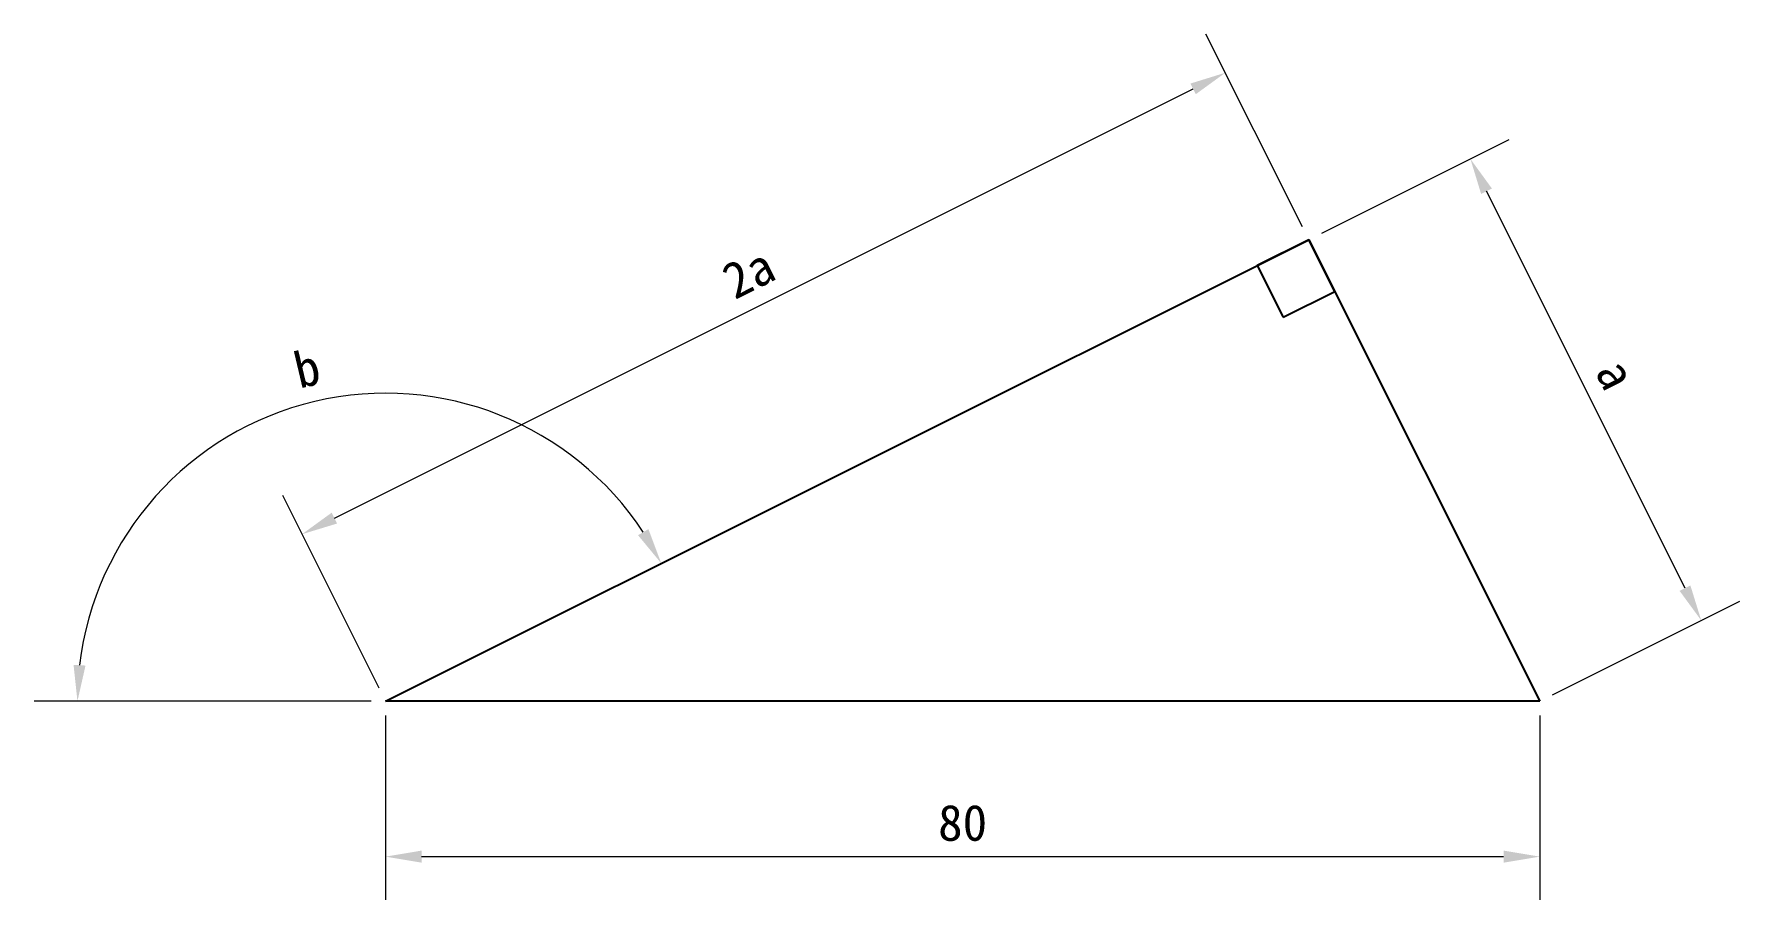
# Model space of a CAD drawing. Header units: centimetres. Extents: x 1116 to 1234, y 3702 to 3763.
import ezdxf

# ---------------------------------------------------------------- set-up
doc = ezdxf.new("R2010")
doc.units = ezdxf.units.CM
doc.header["$PDMODE"] = 35
doc.styles.add('文2.5', font='KAIU.TTF', dxfattribs={"height": 2.5})
doc.dimstyles.new('DIM2.5', dxfattribs={"dimtxt": 2.5, "dimasz": 2.5, "dimexe": 3, "dimexo": 1, "dimgap": 1, "dimtad": 1, "dimdec": 1, "dimdsep": 46, "dimtxsty": '文2.5', "dimcen": 0, "dimadec": 0, "dimazin": 0, "dimtfac": 1, "dimtdec": 1, "dimtmove": 0, "dimatfit": 3, "dimfxl": 1, "dimlwd": 15, "dimlwe": 15, "dimarcsym": 0})

# ---------------------------------------------------------------- blocks, each defined once
blk = doc.blocks.new('*D5')
at = {"color": 0, "linetype": 'Continuous', "lineweight": 15, "transparency": 16777216}
for p, q in [((1205.24, 3748.71), (1218.23, 3755.2)), ((1230.43, 3724.1), (1216.66, 3751.62)), ((1221.24, 3716.71), (1234.23, 3723.2))]:
    blk.add_line(p, q, dxfattribs=at)
at = {"color": 0, "transparency": 16777216}
for points in [[(1217.04, 3751.81), (1216.29, 3751.44), (1215.55, 3753.86)], [(1230.8, 3724.28), (1230.05, 3723.91), (1231.55, 3721.86)]]:
    blk.add_solid(points, dxfattribs=at)
at = {"layer": 'Defpoints', "color": 0, "transparency": 16777216}
for p in [(1215.55, 3753.86), (1204.35, 3748.26), (1220.35, 3716.26)]:
    blk.add_point(p, dxfattribs=at)
at = {"color": 0, "transparency": 16777216, "insert": (1225.64, 3738.91), "char_height": 2.5, "attachment_point": 5, "rotation": 296.5651, "style": '文2.5'}
blk.add_mtext('a', dxfattribs=at)
blk = doc.blocks.new('*D6')
at = {"color": 0, "linetype": 'Continuous', "lineweight": 15, "transparency": 16777216}
for p, q in [((1203.9, 3749.16), (1197.22, 3762.52)), ((1136.8, 3728.95), (1196.33, 3758.72)), ((1139.9, 3717.16), (1133.22, 3730.52))]:
    blk.add_line(p, q, dxfattribs=at)
at = {"color": 0, "transparency": 16777216}
for points in [[(1196.14, 3759.09), (1196.51, 3758.35), (1198.56, 3759.84)], [(1136.61, 3729.33), (1136.99, 3728.58), (1134.56, 3727.84)]]:
    blk.add_solid(points, dxfattribs=at)
at = {"layer": 'Defpoints', "color": 0, "transparency": 16777216}
for p in [(1198.56, 3759.84), (1204.35, 3748.26), (1140.35, 3716.26)]:
    blk.add_point(p, dxfattribs=at)
at = {"color": 0, "transparency": 16777216, "insert": (1165.52, 3745.93), "char_height": 2.5, "attachment_point": 5, "rotation": 26.5651, "style": '文2.5'}
blk.add_mtext('2a', dxfattribs=at)
blk = doc.blocks.new('*D7')
at = {"color": 0, "linetype": 'Continuous', "lineweight": 15, "transparency": 16777216}
for p, q in [((1140.35, 3715.26), (1140.35, 3702.48)), ((1220.35, 3715.26), (1220.35, 3702.48)), ((1142.85, 3705.48), (1217.85, 3705.48))]:
    blk.add_line(p, q, dxfattribs=at)
at = {"color": 0, "transparency": 16777216}
for points in [[(1142.85, 3705.9), (1142.85, 3705.06), (1140.35, 3705.48)], [(1217.85, 3705.9), (1217.85, 3705.06), (1220.35, 3705.48)]]:
    blk.add_solid(points, dxfattribs=at)
at = {"layer": 'Defpoints', "color": 0, "transparency": 16777216}
for p in [(1140.35, 3716.26), (1220.35, 3716.26), (1220.35, 3705.48)]:
    blk.add_point(p, dxfattribs=at)
at = {"color": 0, "transparency": 16777216, "insert": (1180.35, 3707.81), "char_height": 2.5, "attachment_point": 5, "style": '文2.5'}
blk.add_mtext('80', dxfattribs=at)
blk = doc.blocks.new('*D8')
at = {"color": 0, "linetype": 'Continuous', "lineweight": 15, "transparency": 16777216}
blk.add_line((1139.35, 3716.26), (1115.99, 3716.26), dxfattribs=at)
blk.add_arc((1140.35, 3716.26), 21.36, 33.2736, 173.2914, dxfattribs=at)
at = {"color": 0, "transparency": 16777216}
for points in [[(1158.57, 3728.19), (1157.85, 3727.77), (1159.46, 3725.82)], [(1119.55, 3718.73), (1118.72, 3718.78), (1118.99, 3716.26)]]:
    blk.add_solid(points, dxfattribs=at)
at = {"layer": 'Defpoints', "color": 0, "transparency": 16777216}
for p in [(1204.35, 3748.26), (1144.9, 3737.14), (1140.35, 3716.26), (1140.35, 3716.26), (1220.35, 3716.26)]:
    blk.add_point(p, dxfattribs=at)
at = {"color": 0, "transparency": 16777216, "insert": (1134.91, 3739.32), "char_height": 2.5, "attachment_point": 5, "rotation": 13.2825, "style": '文2.5'}
blk.add_mtext('b', dxfattribs=at)

msp = doc.modelspace()

# ---------------------------------------------------------------- linework, layer by layer
for p, q in [((1140.35, 3716.26), (1204.35, 3748.26)), ((1204.35, 3748.26), (1220.35, 3716.26)), ((1220.35, 3716.26), (1140.35, 3716.26))]:
    msp.add_line(p, q)
msp.add_lwpolyline([(1202.56, 3742.89), (1206.14, 3744.68), (1204.35, 3748.26), (1200.77, 3746.47)], close=True)

# ---------------------------------------------------------------- dimensions: what is measured, and where the dimension line sits
for p1, distance, text, picture, middle in [((1140.35, 3716.26), 12.94, '2a', '*D6', (1165.52, 3745.93)), ((1220.35, 3716.26), -12.52, 'a', '*D5', (1225.64, 3738.91))]:
    dim = msp.add_aligned_dim(p1=p1, p2=(1204.35, 3748.26), distance=distance, text=text, dimstyle='DIM2.5')
    dim.commit()
    dim.dimension.update_dxf_attribs({"geometry": picture, "text_midpoint": middle})
dim = msp.add_angular_dim_2l(base=(1144.9, 3737.14), line1=((1140.35, 3716.26), (1204.35, 3748.26)), line2=((1220.35, 3716.26), (1140.35, 3716.26)), text='b', dimstyle='DIM2.5', override={"dimscale": 0})
dim.commit()
dim.dimension.update_dxf_attribs({"geometry": '*D8', "text_midpoint": (1134.91, 3739.32)})
dim = msp.add_linear_dim(base=(1220.35, 3705.48), p1=(1140.35, 3716.26), p2=(1220.35, 3716.26), dimstyle='DIM2.5')
dim.commit()
dim.dimension.update_dxf_attribs({"geometry": '*D7', "text_midpoint": (1180.35, 3707.81)})

doc.saveas('drawing.dxf')
